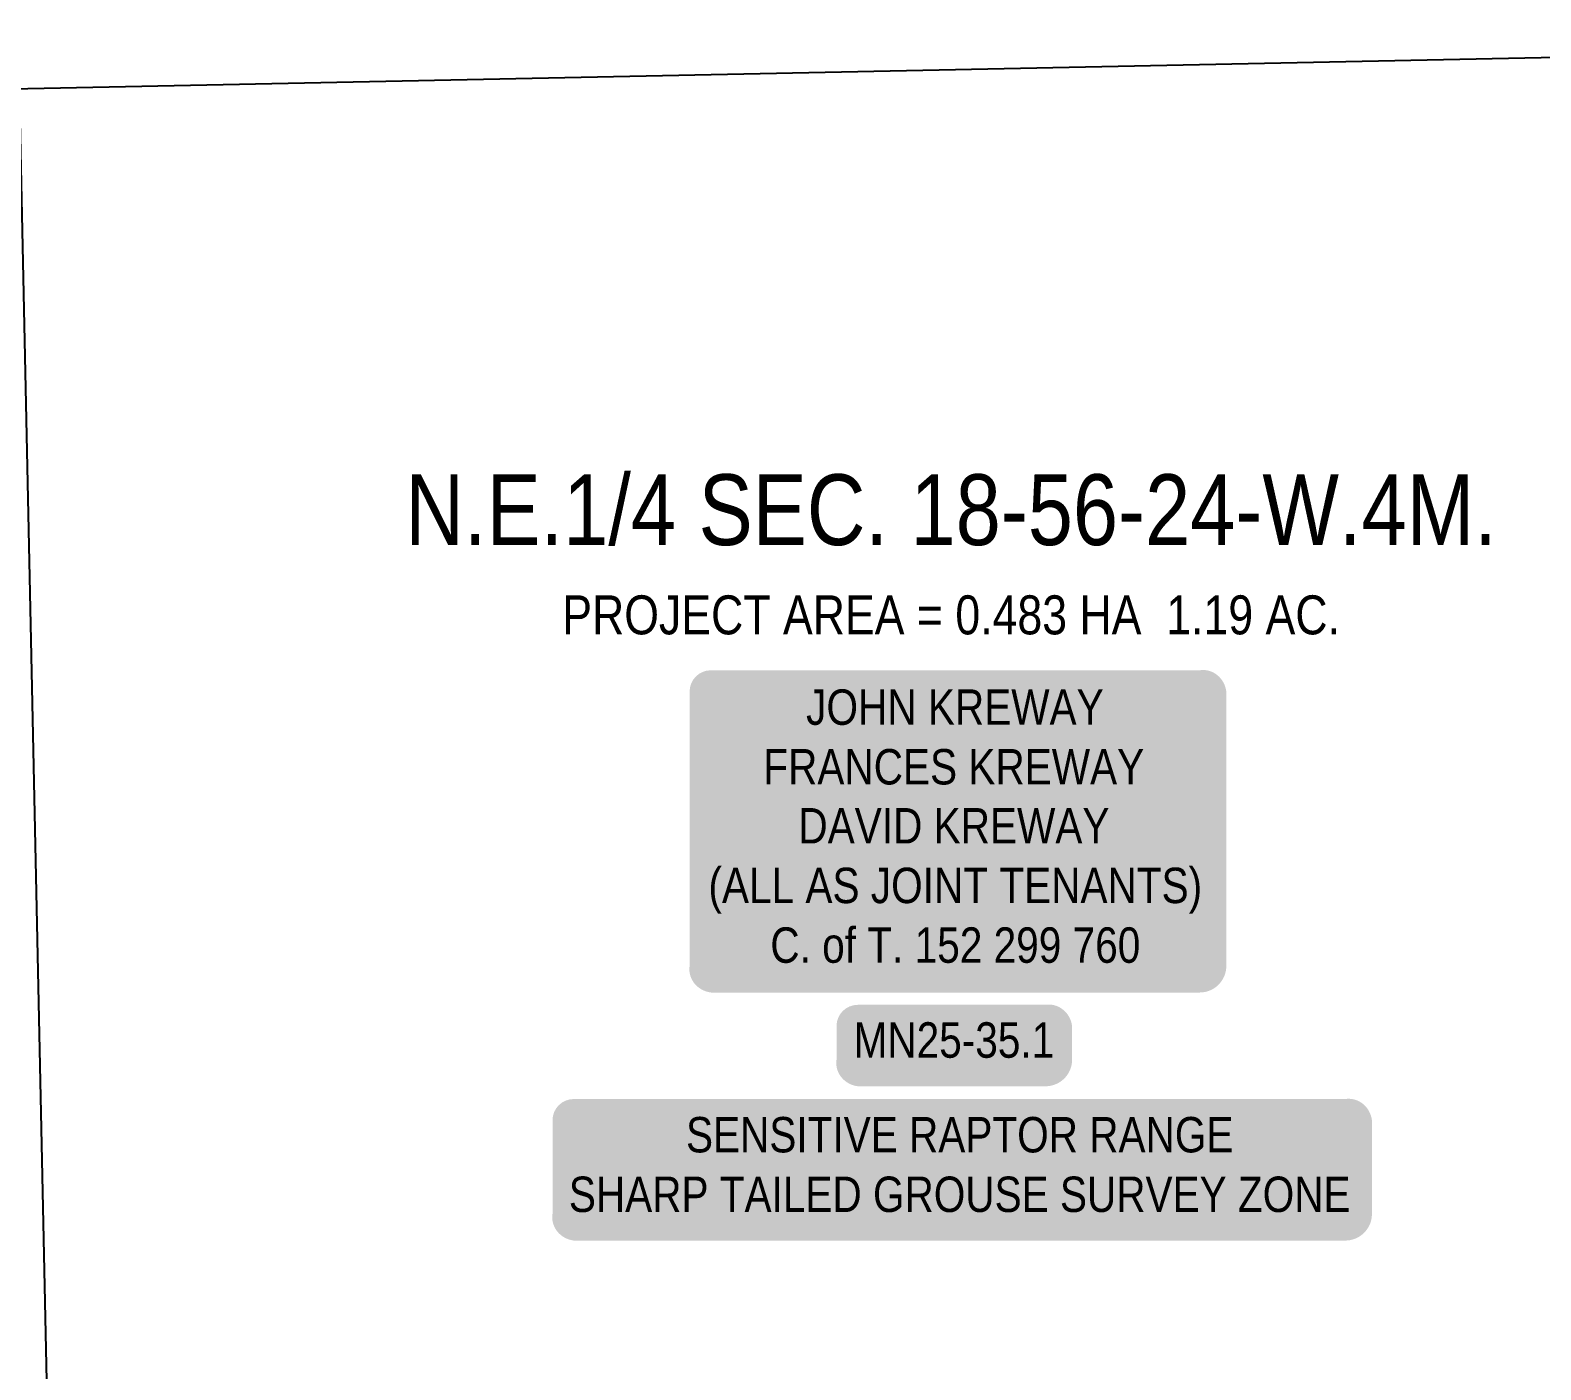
# Model space of a CAD drawing. Extents: x 88833 to 97610, y 5963373 to 5974710.
# Drawn here: x 94821.6 to 95248, y 5964737.8 to 5965116.1 of the extents above; entities that cross this region are included whole.
import ezdxf
from ezdxf.enums import TextEntityAlignment as Align

# ---------------------------------------------------------------- set-up
doc = ezdxf.new("R2010")
doc.units = 0
doc.header["$LTSCALE"] = 5
for name, color, linetype in [('AS-OWNER', 7, 'Continuous'), ('AS-WILDLIFE-BLOCK', 131, 'Continuous'), ('C-SYMBOL', 7, 'Continuous'), ('L-AREAREQUIRED', 7, 'Continuous'), ('L-SEC', 7, 'Continuous'), ('L-TITLEDB', 4, 'Continuous'), ('P-APEX RECON-LINE LIST', 240, 'Continuous')]:
    doc.layers.add(name, color=color, linetype=linetype)
doc.styles.add('100L', font='ARIALN.TTF', dxfattribs={"height": 10})
doc.styles.add('175L', font='ARIALN.TTF', dxfattribs={"height": 2})
doc.styles.add('80', font='ARIALN.TTF', dxfattribs={"height": 10})

# ---------------------------------------------------------------- blocks, each defined once
blk = doc.blocks.new('*U513')
at = {"true_color": 0xffffa8}
h = blk.add_hatch(color=51, dxfattribs=at)
edge = h.paths.add_edge_path()
edge.add_line((-26.5, -11.5), (26.5, -11.5))
edge.add_arc((26.5, -5.5), 6, 270, 360)
edge.add_line((32.5, -5.5), (32.5, 4))
edge.add_arc((26.5, 4), 6, 0, 90)
edge.add_line((26.5, 10), (-26.5, 10))
edge.add_arc((-26.5, 4), 6, 90, 180)
edge.add_line((-32.5, 4), (-32.5, -5.5))
edge.add_arc((-26.5, -5.5), 6, 180, 270)
at = {"color": 240, "flags": 128}
blk.add_lwpolyline([(-26.5, -11.5, 3, 3, 0), (26.5, -11.5, 3, 3, 0.414214), (32.5, -5.5, 3, 3, 0), (32.5, 4, 3, 0, 0.414214), (26.5, 10, 0, 0, 0), (-26.5, 10, 0, 0, 0.414214), (-32.5, 4, 0, 0, 0), (-32.5, -5.5, 0, 3, 0.414214)], format="xyseb", close=True, dxfattribs=at)
for points in [[(-24.67, -8.43, 0, 10, 0), (0, 0, 5, 5, 0)], [(21.05, -6.93, 0, 10, 0), (0, 0, 5, 5, 0)]]:
    blk.add_lwpolyline(points, format="xyseb", dxfattribs=at)
at = {"color": 4, "style": '80'}
blk.add_attdef('OTHER_001', (-14.7, -5), '', height=10, dxfattribs=at)
blk = doc.blocks.new('*U499')
h = blk.add_hatch(color=59)
edge = h.paths.add_edge_path()
edge.add_line((-69, -45.5), (69, -45.5))
edge.add_arc((69, -39.5), 6, 270, 360)
edge.add_line((75, -39.5), (75, 38))
edge.add_arc((69, 38), 6, 0, 90)
edge.add_line((69, 44), (-69, 44))
edge.add_arc((-69, 38), 6, 90, 180)
edge.add_line((-75, 38), (-75, -39.5))
edge.add_arc((-69, -39.5), 6, 180, 270)
at = {"color": 1, "flags": 128}
blk.add_lwpolyline([(-69, -45.5, 3, 3, 0), (69, -45.5, 3, 3, 0.414214), (75, -39.5, 3, 3, 0), (75, 38, 3, 0, 0.414214), (69, 44, 0, 0, 0), (-69, 44, 0, 0, 0.414214), (-75, 38, 0, 0, 0), (-75, -39.5, 0, 3, 0.414214)], format="xyseb", close=True, dxfattribs=at)
blk.add_lwpolyline([(-56.05, -9.74, 0, 7.5, 0), (0, 0, 0, 0, 0)], format="xyseb", dxfattribs=at)
at = {"color": 1, "style": '80'}
blk.add_attdef('ENTER_TEXT_001', (-35.99, -5), '', height=10, dxfattribs=at)
blk = doc.blocks.new('*U851')
h = blk.add_hatch(color=255)
edge = h.paths.add_edge_path()
edge.add_line((-109, -20), (109, -20))
edge.add_arc((109, -14), 6, 270, 360)
edge.add_line((115, -14), (115, 12.5))
edge.add_arc((109, 12.5), 6, 0, 90)
edge.add_line((109, 18.5), (-109, 18.5))
edge.add_arc((-109, 12.5), 6, 90, 180)
edge.add_line((-115, 12.5), (-115, -14))
edge.add_arc((-109, -14), 6, 180, 270)
at = {"color": 131, "flags": 128}
blk.add_lwpolyline([(-109, -20, 3, 3, 0), (109, -20, 3, 3, 0.414214), (115, -14, 3, 3, 0), (115, 12.5, 3, 0, 0.414214), (109, 18.5, 0, 0, 0), (-109, 18.5, 0, 0, 0.414214), (-115, 12.5, 0, 0, 0), (-115, -14, 0, 3, 0.414214)], format="xyseb", close=True, dxfattribs=at)
at = {"color": 131, "style": '80'}
blk.add_attdef('ENTER_TEXT_001', (-35.99, -5), '', height=10, dxfattribs=at)

msp = doc.modelspace()

# ---------------------------------------------------------------- linework, layer by layer
at = {"layer": 'L-SEC', "flags": 128}
msp.add_lwpolyline([(94012.311, 5965083.037), (95624.834, 5965116.07)], dxfattribs=at)
at = {"layer": 'L-TITLEDB', "flags": 128}
msp.add_lwpolyline([(94020.885, 5964681.179), (94827.037, 5964699.043), (94818.572, 5965099.553), (94012.311, 5965083.037)], close=True, dxfattribs=at)

# ---------------------------------------------------------------- block references
at = {"layer": 'AS-OWNER', "color": 5}
ref = msp.add_blockref('*U499', (95082.756, 5964891.322), dxfattribs=at)
ref.add_attrib('ENTER_TEXT_001', 'JOHN KREWAY', (95040.645, 5964919.918), dxfattribs={"layer": '0', "color": 1, "height": 10, "style": '80'})
ref.add_attrib('ENTER_TEXT_002', 'FRANCES KREWAY', (95028.547, 5964903.074), dxfattribs={"layer": '0', "color": 1, "height": 10, "style": '80'})
ref.add_attrib('ENTER_TEXT_003', 'DAVID KREWAY', (95038.459, 5964886.408), dxfattribs={"layer": '0', "color": 1, "height": 10, "style": '80'})
ref.add_attrib('ENTER_TEXT_004', '(ALL AS JOINT TENANTS)', (95013.063, 5964869.564), dxfattribs={"layer": '0', "color": 1, "height": 10, "style": '80'})
ref.add_attrib('ENTER_TEXT_005', 'C. of T. 152 299 760', (95030.536, 5964852.72), dxfattribs={"layer": '0', "color": 1, "height": 10, "style": '80'})
at = {"layer": 'AS-WILDLIFE-BLOCK'}
ref = msp.add_blockref('*U851', (95083.957, 5964795.757), dxfattribs=dict(at, xscale=0.9992045070000001, yscale=0.9992045070000001, zscale=0.9992045070000001))
ref.add_attrib('ENTER_TEXT_001', 'SENSITIVE RAPTOR RANGE', (95006.734, 5964799.173), dxfattribs={"layer": '0', "color": 131, "height": 9.99205, "style": '80'})
ref.add_attrib('ENTER_TEXT_002', 'SHARP TAILED GROUSE SURVEY ZONE', (94973.663, 5964782.343), dxfattribs={"layer": '0', "color": 131, "height": 9.99205, "style": '80'})
at = {"layer": 'P-APEX RECON-LINE LIST'}
ref = msp.add_blockref('*U513', (95081.724, 5964830.844), dxfattribs=at)
ref.add_attrib('OTHER_001', 'MN25-35.1', (95054.026, 5964825.909), dxfattribs={"layer": '0', "color": 4, "height": 10, "style": '80'})

# ---------------------------------------------------------------- texts
at = {"layer": 'C-SYMBOL', "color": 3, "style": '175L'}
msp.add_text('N.E.1/4 SEC. 18-56-24-W.4M.', height=20, dxfattribs=at).set_placement((95081.57, 5964964.667), align=Align.BOTTOM_CENTER)
at = {"layer": 'L-AREAREQUIRED', "color": 5, "style": '100L'}
msp.add_text('PROJECT AREA = 0.483 HA  1.19 AC.', height=11, dxfattribs=at).set_placement((95081.57, 5964942.167), align=Align.BOTTOM_CENTER)

doc.saveas('drawing.dxf')
